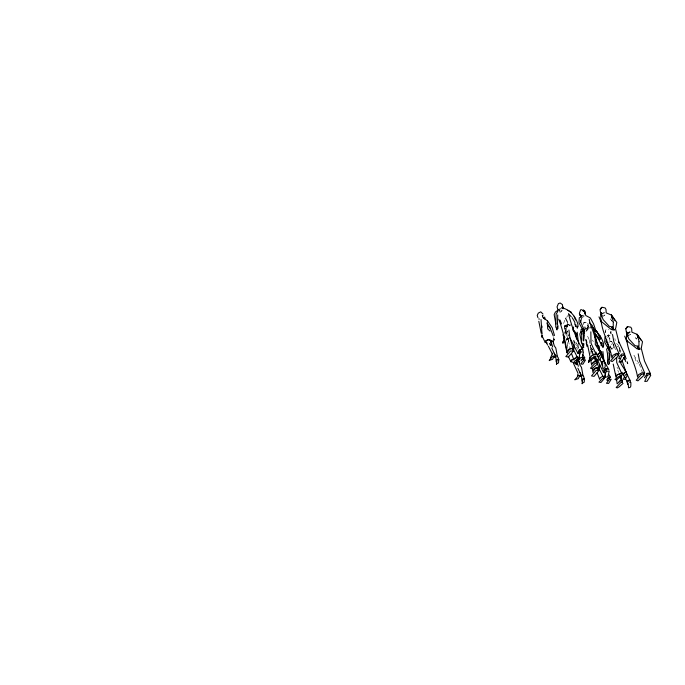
<?xml version="1.0" encoding="UTF-8"?>
<svg xmlns="http://www.w3.org/2000/svg" width="685" height="685" viewBox="0 0 685 685"><rect width="100%" height="100%" fill="white"/><g stroke="black" fill="none" stroke-linecap="round" stroke-linejoin="round"><path stroke-width="0.51" stroke-dasharray="3.42 2.57" d="M584.921 328.295L584.939 326.48M590.847 353.751L591.515 350.891L590.136 345.086L590.119 347.629L592.26 353.195M610.626 345.779L610.609 347.595L611.551 348.751L612.63 348.562L613.452 347.021L612.912 342.568M567.805 348.417L566.949 343.81M574.03 342.312L574.081 340.351M611.148 331.48L611.088 333.526L609.778 331.343M619.514 351.439L619.625 347.834L620.13 352.655M567.505 331.523L565.562 328.535L565.784 325.932L567.505 331.523L564.988 337.594M605.172 332.799L605.369 330.855L606.319 329.057L607.629 329.014L607.107 329.083M610.686 331.197L610.523 332.799L611.217 334.186M567.582 324.048L567.274 325.88L565.699 323.243M565.159 334.451L565.827 331.591L564.449 325.786L568.379 324.544L570.091 325.358M584.767 328.509L585.067 327.276M610.455 347.817L610.755 346.576M605.035 332.73L605.514 330.744M564.748 333.963L565.596 330.881L564.449 325.786C565.69 333.723 569.269 341.455 570.211 349.65M590.718 352.236L591.283 350.181L590.136 345.086M566.05 341.113L566.718 338.818L567.488 345.24M589.896 339.991L589.34 342.783L589.948 343.981M592.114 353.426L593.193 350.823M566.683 317.489L567.574 315.579M583.029 324.707L584.099 322.892L585.855 322.31L588.158 323.894L588.475 328.475L585.795 331.686M568.713 334.811L568.276 335.41L567.993 334.7L568.165 336.01M560.801 311.666L562.128 310.005M586.488 330.966L588.475 328.475L588.406 326.077L589.168 328.029L587.379 327.07L590.342 328.175M562.171 310.536L560.107 312.386L558.9 311.161M584.305 315.931L582.053 317.977M611.208 348.571L611.808 348.074L610.943 348.459M567.608 331.386L566.289 332.73L568.67 336.112M564.68 320.246L563.652 323.483L566.435 327.079L567.959 325.897L566.461 326.069L567.685 327.079L566.572 325.384M559.285 311.041L560.15 310.399M578.44 344.469L577.104 345.257L576.71 342.286L576.256 343.759L576.016 342.123M583.063 323.055L584.827 322.207L586.48 322.455L588.441 326.745M608.751 342.354L610.515 341.507L612.167 341.764M585.709 329.074L586.12 328.774L585.615 329.091M563.943 332.439L566.418 331.129L567.463 332.002M602.672 316.393L604.941 315.014L603.057 315.562M628.359 335.693L630.628 334.314L628.744 334.862M607.398 335.487L608.879 334.674L607.878 336.275L607.038 334.794L608.374 336.215L609.992 335.23L608.237 337.217L607.381 337.089M566.658 325.443L568.379 324.544L567.548 323.5L569.047 325.598L569.963 325.837M567.077 338.707L568.43 338.099L566.144 339.948M608.357 329.827L609.068 329.519M560.912 308.815L560.262 308.978L561.066 308.824M585.863 329.451L586.942 329.262L587.764 327.721L587.542 324.921L587.764 327.721L586.874 329.622L585.469 329.87M565.562 328.535L564.431 328.329L565.827 331.591M617.091 346.661L619.069 347.072L620.995 349.359M611.157 349.17L612.561 348.922L613.452 347.021L613.229 344.221L614.128 346.045M566.11 338.655L567.685 339.777L566.949 337.953M569.8 324.39L571.05 325.443M616.56 343.468L617.887 344.735L620.952 351.773M612.381 321.479L609.813 318.414L612.536 321.659M616.971 367.288L618.247 368.915M591.283 347.989L592.559 349.615M627.683 334.015L628.821 335.564M601.995 314.715L603.134 316.264M591.977 352.03L593.167 353.725M573.311 340.308L577.857 346.995L578.448 348.948M592.705 350.078L591.249 347.834L590.119 347.629L591.515 350.891M638.788 363.264L633.942 355.309L637.101 363.983M592.465 340.017L593.296 341.695M573.833 341.789L577.515 349.341M587.627 336.267L590.162 341.755M639.328 364.146L642.247 371.929M615.464 349.71L613.64 344.846L608.254 336.01L611.414 344.683M559.054 309.26L559.851 311.427M617.844 370.285L618.504 372.289M592.157 350.985L593.15 353.991M610.78 347.149L611.003 347.826M585.093 327.85L585.315 328.517M568.696 324.467L569.047 325.598M578.072 345.163L578.816 348.126M614.873 338.647L615.267 340.668M566.409 325.872L565.69 326.171L565.485 324.998L565.604 325.966L566.409 325.872M586.6 328.115L585.949 328.286L586.6 328.115M636.785 339.246L635.5 337.714L636.862 339.34M568.387 341.481L567.779 336.677L568.387 341.481"/><path stroke-width="1.03" d="M581.257 317.181L581.051 315.708L581.077 316.812M562.933 343.065L563.027 341.498L563.952 340.257M562.796 308.447L562.471 304.594L560.167 303.01L558.412 303.592L557.042 306.889L558.044 310.117M556.46 364.454L557.068 359.419L558.54 360.104L558.789 359.3L558.523 362.896L556.4 364.035M582.147 383.754L582.755 378.719L584.228 379.413L584.476 378.608L584.211 382.196L582.087 383.335M607.912 362.502L607.484 353.648L606.602 349.025L608.263 348.048M581.556 342.568L581.788 333.552M596.815 336.763L596.746 335.239M549.327 360.224L552.555 359.402L553.985 356.611L555.09 357.21L555.15 354.796L554.208 353.152M573.867 349.196L573.987 344.281M575.015 379.524L578.243 378.702L579.673 375.911L580.777 376.51L580.837 374.096L579.887 372.46M599.555 368.496L599.649 364.566M555.766 327.019L556.1 314.252L557.873 311.29M596.395 335.564L596.412 334.948M593.827 332.139L593.938 328.535M607.843 363.093L607.938 360.156M599.05 350.163L599.204 346.293L596.635 345.069M601.327 355.155L601.25 356.817L599.495 360.01L597.637 360.01L599.812 355.292M627.015 374.455L626.938 376.116L625.182 379.31L623.324 379.31L625.499 374.592M624.523 356.474L624.651 354.128L618.838 341.721L615.447 328.552M650.253 374.995L650.339 373.436L644.525 361.021L641.134 347.852M583.226 340.351L583.706 333.389M608.914 359.659L609.325 353.683M580.512 322.515L580.657 320.743M606.199 341.815L606.345 340.051M557.504 323.491L557.727 314.903M579.219 357.972L579.638 354.368L580.709 352.056L583.534 351.748L582.241 357.424L579.219 357.972L579.476 355.438M604.906 377.272L605.326 373.667L606.396 371.356L609.222 371.047L607.929 376.724L604.906 377.272L605.163 374.738M583.671 341.019L584.271 335.333M609.359 360.319L609.958 354.633M563.678 341.627L563.755 341.13M573.516 326.993L573.122 329.562L575.717 332.919L576.907 339.452M589.365 360.926L589.442 360.43M577.515 376.099L577.857 374.241M557.933 328.38L558.061 327.73M583.62 347.68L583.748 347.03M615.729 328.115L616.817 322.412L611.405 315.04L606.199 312.882L605.985 309.38L605.129 307.925L601.952 307.282L600.771 308.601L600.146 310.613L600.805 313.122M641.417 347.423L642.504 341.712L637.093 334.34L631.887 332.182L631.673 328.68L630.817 327.233L627.64 326.582L626.458 327.901L625.833 328.826L626.373 332.208M581.419 318.397L580.597 321.967L584.091 329.631L584.382 332.165M606.696 339.477L606.285 341.267L609.778 348.93M553.78 340.18L553.677 337.885M579.467 359.479L579.364 357.185M543.231 317.737L547.623 321.008L547.05 323.269L550.534 328.5M563.618 338.073L564.183 336.018M563.678 339.734L564.132 338.125M589.365 359.034L589.819 357.433M562.959 343.159L563.224 342.38M588.912 361.68L588.646 362.459L589.271 359.856M563.755 341.764L563.96 341.19M589.442 361.063L589.648 360.49M577.327 327.969L577.892 326.471M603.014 347.269L603.579 345.771M578.911 352.33L580.075 349.478L581.873 349.47M604.598 371.63L605.763 368.787L607.561 368.778M557.162 327.087L557.419 326.462M582.849 346.387L583.106 345.771M623.085 375.183L624.095 372.794L626.433 372.486L626.706 374.344M550.303 358.264L552.564 353.195M582.293 359.471L583.063 357.793L584.374 357.921M578.431 351.234L579.818 354.068L577.729 353.1L579.193 349.984L581.325 349.196L583.166 350.352C576.085 339.092 571.769 326.48 568.464 313.679L571.281 316.795M605.506 373.368L603.417 372.4L604.881 369.283L607.013 368.496L608.854 369.66L603.108 359.18M581.077 331.352L579.844 333.946L581.565 343.322M644.431 377.769L647.522 373.291L650.339 373.436M547.135 342.928L545.2 342.406L546.039 340.719L548.462 339.786L553.403 341.789L553.463 343.099M572.823 362.228L570.888 361.706L571.727 360.019L573.345 359.402M598.253 354.719L599.195 352.998L600.009 352.963M623.941 374.019L624.874 372.306L625.696 372.263M541.955 337.046L542.597 336.087M581.043 360.798L582.438 358.717L584.896 357.947L582.567 354.41M618.058 355.121L619.009 353.708L613.811 341.592L612.518 334.503M643.746 374.421L644.696 373.017L639.499 360.892L638.206 353.811M573.311 351.148L568.379 357.073L565.819 356.611L570.528 350.977L573.311 351.148L572.009 348.596L570.04 348.562M598.998 370.448L594.066 376.373L591.506 375.911L596.215 370.277L598.998 370.448L597.697 367.896L595.727 367.862L593.921 370.439M568.233 351.14L569.432 349.418M543.025 315.511L542.588 316.11L542.306 315.4M549.284 360.61L553.026 355.823L555.09 357.21M574.972 379.91L578.714 375.123L580.777 376.51M583.911 359.89L580.76 363.966L582.901 364.163L585.512 359.967L583.911 359.89L583.063 357.793M609.599 379.19L606.448 383.266L608.588 383.463L611.2 379.267L609.599 379.19L608.751 377.092L610.061 377.221M553.831 340.214L554.465 339.452M579.519 359.514L580.152 358.752M578.697 359.171L575.272 363.213L573.268 362.844L577.275 358.837L578.697 359.171L577.575 357.039L576.299 356.817M604.384 378.471L600.959 382.513L598.955 382.144L602.963 378.137L604.384 378.471L603.254 376.339M596.01 356.405L590.693 360.635L589.22 360.139L595.042 355.9M621.697 375.705L616.38 379.944L614.907 379.439L620.73 375.209M591.446 364.557L595.453 361.004L594.135 356.996M597.577 369.909L598.964 368.419L595.548 356.876M592.183 363.401L594.571 361.218M619.06 381.605L620.259 380.517L621.646 380.286L622.417 380.834M597.354 364.069L593.561 367.46L591.617 368.599L590.487 368.205L595.119 363.298L596.815 363.076M623.042 383.369L619.249 386.76L617.305 387.898L616.175 387.505L620.798 382.598L622.502 382.376M583.68 311.401L582.67 310.528L583.286 309.971L584.219 310.759M541.647 334.888L541.809 337.037M582.695 345.274L583.826 344.307M608.383 364.574L609.513 363.607M628.479 333.27L629.995 331.985L626.715 333.381L626.278 340.222L637.213 348.973M605.917 336.309L604.975 337.071L604.692 342.166L608.588 349.316M620.156 377.298L621.141 380.303L617.134 383.857L616.5 378.865M559.491 309.132L555.389 312.052L554.156 314.638L555.878 324.022M601.961 365.251L601.464 362.665L604.281 360.918L599.443 350.925M627.648 384.55L627.152 381.965L629.969 380.218L625.131 370.225M571.324 360.344L573.037 359.291M572.788 348.263L577.147 356.885L574.604 358.418L573.979 360.096L571.495 353.494M598.476 367.562L602.834 376.185L600.291 377.718L599.666 379.396L597.183 372.794M592.465 355.25L595.308 354.145M618.153 374.549L620.995 373.445M582.575 328.74L580.914 329.725L581.796 334.34M583.192 315.374L579.287 317.772L579.005 322.866L582.901 330.016L583.329 332.191M582.318 343.39L582.798 343.142M628.642 380.209L627.349 380.783L627.606 383.043M582.67 310.528L583.688 310.348L585.401 314.227L585.461 312.18L584.399 310.451M604.307 312.685L601.028 314.072L600.591 320.923L611.525 329.673M637.975 346.995L638.677 346.696M601.019 355.035L600.745 353.186L598.407 353.494L597.397 355.883L598.536 357.638L595.89 352.03M613.229 329.879L614.582 329.836M638.917 349.187L640.269 349.136M581.942 309.714L580.632 309.757L579.347 313.43L581.017 316.83M646.666 373.471L649.526 373.376M607.98 378.771L608.837 378.736M624.651 354.128L621.834 353.991L619.908 356.02L618.743 358.469L620.49 358.623M612.373 326.582L613.289 326.702L613.221 322.472M638.06 345.882L638.977 346.002L638.908 341.772M619.009 353.708L616.423 353.366L612.852 355.369L611.885 357.818C609.813 344.641 602.183 333.124 600.976 319.784M644.696 373.017L642.11 372.666L638.54 374.669L637.572 377.118C635.603 364.24 628.136 353.006 626.809 340.008M603.964 362.999L605.206 363.213L605.146 366.86L604.435 368.119L602.869 368.504L602.466 363.983M629.652 382.298L630.894 382.513L630.834 386.16L630.123 387.419L628.556 387.813L628.154 383.283M611.816 326.831L609.282 326.317L603.16 319.638L601.028 314.072L601.464 316.479M637.495 346.13L634.969 345.617L628.847 338.938L626.715 333.381L627.297 336.583M590.419 327.156L593.381 327.772M612.253 329.725L612.972 329.887M637.94 349.025L638.66 349.187M611.962 328.903L614.102 329.391M637.649 348.203L639.79 348.691M613.709 329.485L614.539 329.75M608.049 380.543L606.73 380.098L608.126 378.017L610.583 377.247L608.837 374.601M575.323 358.366L575.965 358.597M601.19 312.891L600.719 312.694L601.439 313.096M626.878 332.191L626.407 332.002L627.126 332.396M638.497 348.391L639.396 348.785M577.13 359.925L578.731 360.67L579.912 364.994L581.505 367.383L583.021 375.671M612.63 327.944L613.178 328.201M638.317 347.244L638.865 347.5M577.455 360.327L579.09 361.098L579.15 362.399M567.719 310.254L571.418 312.274M595.256 330.564L597.106 331.574M598.964 368.419L597.731 367.648L593.869 368.847L592.97 372.486L592.217 368.307M595.959 360.986L596.729 361.534M595.376 330.829C599.76 333.963 602.192 339.126 603.708 344.17M638.6 346.798L639.165 347.295M612.912 327.498L613.477 327.995M550.012 331.069L547.735 328.911L547.452 325.169M589.545 322.9L592.2 325.435L595.471 334.049M542.477 316.71L544.969 319.15L544.703 317.052M599.195 350.044L601.755 352.655M572.874 330.093L576.068 333.347L576.333 338.339M563.438 336.669L564.029 337.534L562.916 334.751M542.991 314.047L540.73 311.821L538.256 313.139L537.228 315.451L537.939 317.652M594.597 329.297L597.226 332.345L600.505 339.358M637.247 346.858L637.615 347.295M611.559 327.558L611.928 327.995M582.37 375.123L583.826 376.887L584.228 379.413M556.682 355.815L558.138 357.587L558.54 360.104M623.829 357.647L625.122 359.308M594.914 334.186L599.435 340.008M598.81 348.862L601.404 352.218L602.594 358.752M621.141 380.303L622.014 381.459M595.453 361.004L596.772 362.733L595.411 356.825M569.86 337.808L577.729 353.1M547.623 321.008L552.17 327.695L554.516 335.504M602.834 376.185L603.648 377.401M577.147 356.885L577.96 358.101M547.127 323.894L550.44 328.843L553.292 336.035M637.855 337.654L637.093 334.34L640.843 340.034M612.167 318.345L611.405 315.04L615.156 320.734M626.433 372.486L620.918 363.658L620.713 361.646M600.745 353.186L595.231 344.358C596.31 335.153 590.598 327.884 589.186 319.338M624.129 357.887L625.79 361.603M597.945 337.722L600.103 342.303M601.002 345.249L601.37 345.882M575.314 325.949L575.683 326.582M597.894 336.986L598.938 338.792M572.206 317.686L574.818 322.207L574.921 324.741M618.358 341.524L619.283 343.228M601.447 343.904L601.721 344.427M575.76 324.604L576.034 325.127M584.836 313.499L585.88 315.579L590.359 317.977L593.595 323.928L596.13 331.583M578.029 373.308L573.533 363.504M548.385 346.165L552.341 354.008M565.527 318.2L567.608 322.387M603.665 369.592L605.043 372.426M568.242 356.277L570.888 361.706M542.118 336.078L545.2 342.406M547.598 345.086L545.637 341.044L548.214 339.46L550.62 340.257L551.142 345.36M575.177 362.707L576.128 364.685M549.49 343.408L550.44 345.386M597.337 359.651L603.417 372.4M622.014 372.263L623.787 376.005M624.557 355.147L626.193 358.657M625.062 377.495L627.152 381.965M599.786 359.086L601.464 362.665M577.857 368.145L581.514 376.168L581.856 381.168M551.759 347.946L555.826 356.868L556.169 361.868M542.4 335.47L542.588 335.924M624.686 336.155L627.135 341.892M598.998 316.855L601.447 322.592M558.763 319.219C562.899 330.119 565.322 341.687 567.283 353.177L568.182 349.547L572.043 348.348L573.276 349.119L569.86 337.577L568.918 330.042M595.822 335.051L596.036 335.59M599.803 335.564L600.873 338.33M574.116 316.264L575.546 319.946M585.769 339.409L586.891 342.32M560.082 320.109L561.572 323.996M602.261 357.347L597.106 343.904L594.452 333.989M581.822 346.867L582.053 347.509M556.134 327.567L556.366 328.209M596.524 335.676L596.9 336.729M625.919 371.758L621.937 360.122M600.231 352.45L594.649 335.282M608.203 364.548L607.86 363.315M582.515 345.24L582.173 344.016M582.173 347.74L582.687 349.239L582.344 347.595M556.485 328.44L556.999 329.939L556.657 328.295M627.314 362.314L627.648 363.564L627.4 362.656M601.627 343.014L601.961 344.255M541.561 325.409L542.16 327.199M578.02 324.87C576.016 316.795 570.16 309.449 561.691 307.77L563.481 308.729L562.719 306.777L562.762 308.378M583.303 344.187L583.783 345.797M557.376 324.082L558.095 326.497M576.616 360.515L578.337 366.295M552.649 346.995L550.637 340.248L553.043 341.37L554.225 345.694L555.818 348.083L557.333 356.371M609.256 353.888L608.939 352.433M583.569 334.588L583.252 333.133M637.093 334.34L639.156 341.721M611.405 315.04L613.477 322.421M601.713 343.356L601.969 344.29M607.946 346.267L609.342 351.525M602.886 351.525L603.973 361.175L601.661 361.483L601.918 363.735M582.721 328.714L583.183 330.47M577.198 332.225L578.286 341.875M629.969 380.218L630.431 381.973M604.281 360.918L604.744 362.665M605.763 368.787L606.396 371.356M580.075 349.478L580.709 352.056M564.491 340.599L566.915 352.527M538.804 321.299L541.227 333.227M601.541 345.043L601.678 345.608M575.854 325.743L575.991 326.308M609.444 362.913L609.564 363.427M583.757 343.613L583.877 344.127M620.875 375.14L622.46 382.033M602.594 345.514L602.903 347.244M576.907 326.214L577.215 327.944M610.078 352.022L610.207 352.612M584.391 332.722L584.519 333.312M586.232 342.894L586.985 346.362M613.212 364.069L616.046 377.358L617.562 374.704L620.721 373.351L621.989 374.147L616.714 362.468L616.628 357.322M587.524 344.76L590.359 358.058L591.874 355.404L595.034 354.051L596.301 354.839L591.027 343.168L590.838 331.84M595.993 334.905L596.087 335.376M583.252 331.831L582.901 330.016L583.149 332.978M590.718 359.95L591.652 365.173M586.154 340.214L586.771 343.853M627.306 361.954L627.391 362.476M601.618 342.654L601.704 343.176M538.984 318.619L539.086 319.373M615.866 373.873L616.115 375.868M541.03 319.518L541.895 332.388M583.269 346.901L583.337 347.449M557.581 327.601L557.65 328.149M578.465 343.031L578.542 343.742M576.41 360.584L576.83 364.66M542.032 332.953L542.152 334.117M609.153 349.341L609.29 351.14M601.807 353.648L601.918 355.643M600.539 342.354L600.608 344.041M609.393 361.474L609.41 362.356M588.894 360.875L588.903 361.492M563.207 341.575L563.216 342.192M603.639 344.82L603.648 345.523M577.952 325.521L577.96 326.223M584.082 329.339L584.082 334.391M621.646 355.986L619.069 362.177L621.406 361.945L625.062 356.063L623.984 355.113L621.646 355.986M647.334 375.286L644.756 381.476L647.094 381.245L650.75 375.363L649.671 374.412L647.334 375.286M601.319 308.062L600.146 309.517L601.952 307.282L601.319 308.062M627.006 327.361L625.833 328.826L627.64 326.582L627.006 327.361M615.567 355.173L610.549 360.926L612.253 361.543L618.615 355.712L617.776 354.53L615.567 355.173M641.254 374.472L636.237 380.226L637.94 380.843L644.302 375.012L643.463 373.83L641.254 374.472M580.837 315.468L579.69 314.835L581.077 315.845L580.837 315.468"/></g></svg>
